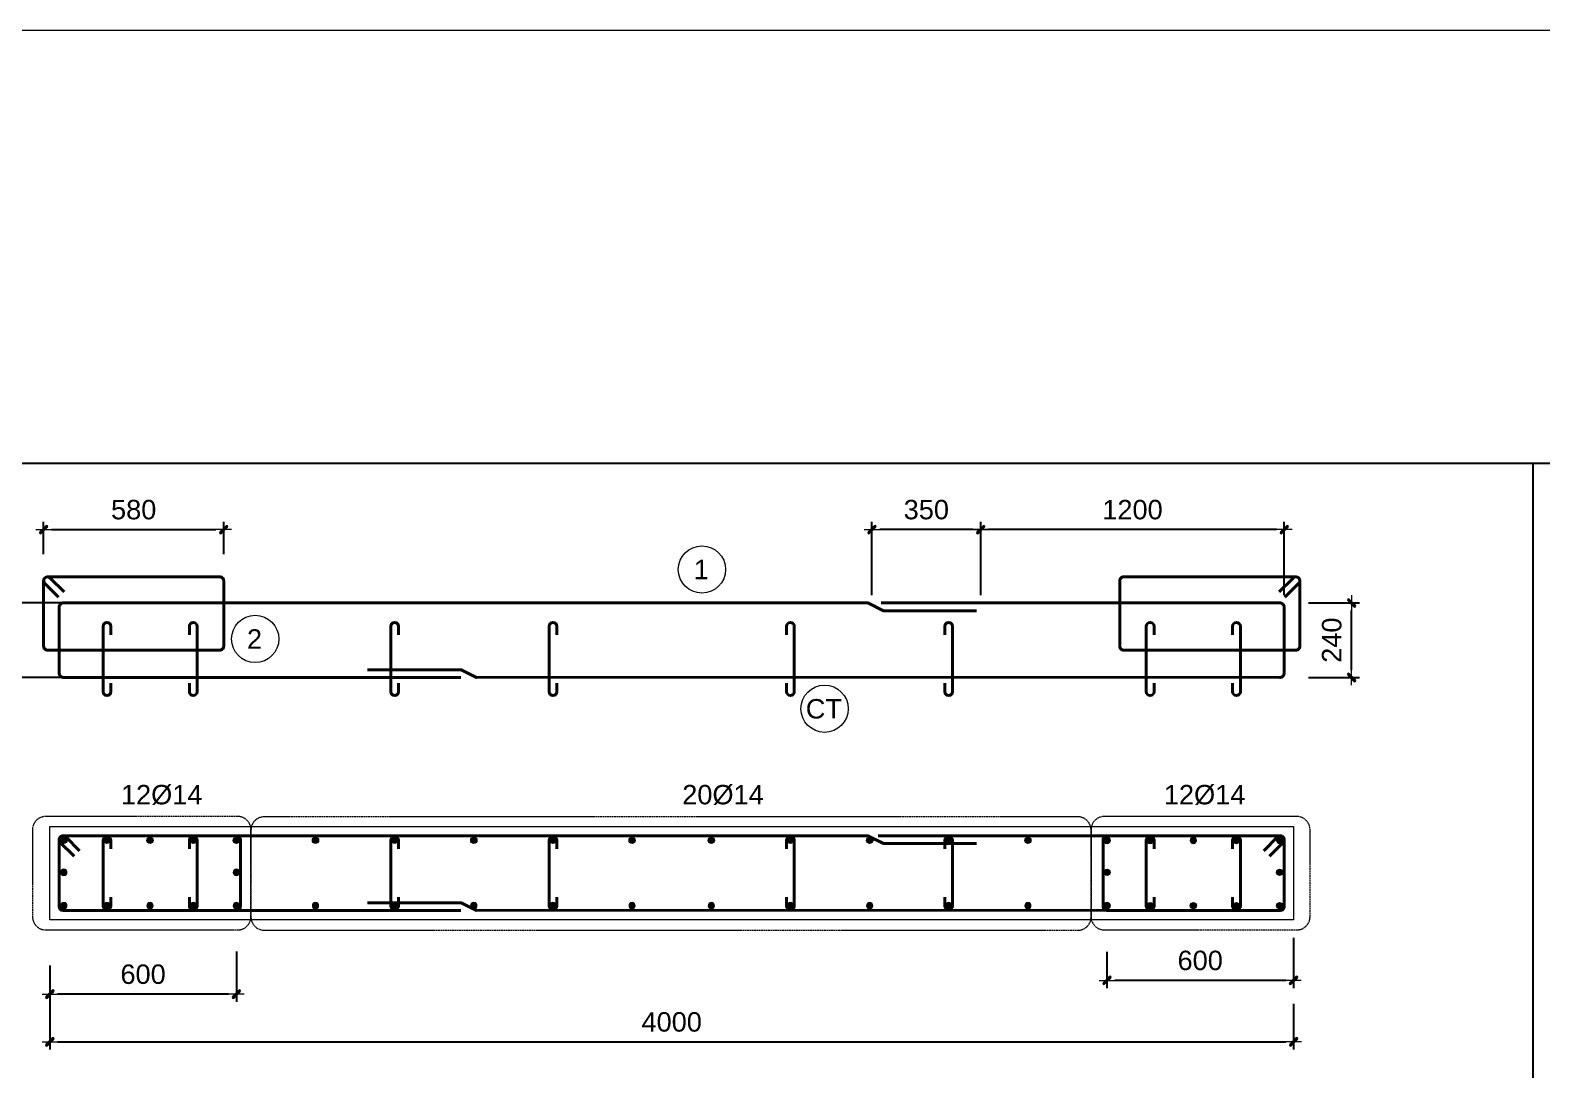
# Model space of a CAD drawing. Header units: millimetres. Extents: x -146909 to 4830753, y -683702 to -336947.
# Drawn here: x 4751548 to 4756409, y -438107 to -434762 of the extents above; entities that cross this region are included whole.
import ezdxf
from ezdxf.enums import TextEntityAlignment as Align

# ---------------------------------------------------------------- set-up
doc = ezdxf.new("R2010")
doc.units = ezdxf.units.MM
doc.header["$MEASUREMENT"] = 0
doc.linetypes.add('HIDDEN', pattern=[0.375, 0.25, -0.125])
doc.layers.get('0').update_dxf_attribs({"lineweight": 9})
doc.layers.get('Defpoints').update_dxf_attribs({"color": 10, "lineweight": 0})
for name, color, linetype, lineweight in [("'S_General_Cont_1 Thin", 1, 'Continuous', 18), ("'S_General_Text_3_Member name", 3, 'Continuous', 35), ('CDAI', 3, 'Continuous', 40), ('chunho.q', 1, 'Continuous', 13), ('CTHEP', 4, 'Continuous', 50), ('DBAO', 2, 'Continuous', 13), ('DMo', 9, 'HIDDEN', 9), ('KTH', 154, 'Continuous', 9), ('STICK', 1, 'Continuous', 9)]:
    doc.layers.add(name, color=color, linetype=linetype, lineweight=lineweight)
doc.layers.add('DM', color=1, linetype='Continuous')
doc.layers.add('TBL', color=1, linetype='Continuous')
doc.styles.add('arial', font='arial.ttf', dxfattribs={"width": 0.85})
doc.styles.add('TTP-HelCon', font='arial.ttf')
doc.dimstyles.new('TTP-25', dxfattribs={"dimscale": 25, "dimtxt": 2.5, "dimasz": 1, "dimexe": 1, "dimexo": 1, "dimgap": 0.09, "dimtad": 0, "dimdec": 4, "dimrnd": 10, "dimzin": 9, "dimdsep": 46, "dimtxsty": 'TTP-HelCon', "dimblk": 'Stick', "dimcen": 0.09, "dimdle": 1.5, "dimclrd": 256, "dimclre": 256, "dimclrt": 1, "dimadec": 0, "dimazin": 0, "dimtfac": 1, "dimtdec": 4, "dimtmove": 0, "dimatfit": 3, "dimldrblk": 'ARCHTICK', "dimfxl": 1, "dimtvp": 1, "dimtolj": 1, "dimtzin": 0, "dimarcsym": 0})

# ---------------------------------------------------------------- blocks, each defined once
blk = doc.blocks.new('Stick')
at = {"layer": 'STICK'}
h = blk.add_hatch(color=256, dxfattribs=at)
edge = h.paths.add_edge_path()
edge.add_line((0.3, 0.5), (-0.5, -0.3))
edge.add_arc((-0.4, -0.4), 0.141, 135, 315)
edge.add_line((-0.3, -0.5), (0.5, 0.3))
edge.add_arc((0.4, 0.4), 0.141, 315, 495)
blk.add_line((1, 0), (-1, 0), dxfattribs=at)
blk.add_lwpolyline([(0.3, 0.5), (-0.5, -0.3, 1), (-0.3, -0.5), (0.5, 0.3, 1), (0.3, 0.5, 1)], format="xyb", dxfattribs=at)
blk = doc.blocks.new('*D1566')
at = {"layer": 'Defpoints', "color": 0, "transparency": 16777216}
for p in [(4755633.3, -436604.7), (4755797.4, -436604.7), (4755633.3, -436844.7)]:
    blk.add_point(p, dxfattribs=at)
at = {"layer": 'KTH', "lineweight": -2, "transparency": 16777216}
for p, q in [((4755658.3, -436604.7), (4755822.4, -436604.7)), ((4755797.4, -436819.7), (4755797.4, -436629.7)), ((4755658.3, -436844.7), (4755822.4, -436844.7))]:
    blk.add_line(p, q, dxfattribs=at)
at = {"layer": 'KTH', "lineweight": -2, "transparency": 16777216, "xscale": 25, "yscale": 25, "zscale": 25}
for p, rotation in [((4755797.4, -436604.7), 90), ((4755797.4, -436844.7), 270)]:
    blk.add_blockref('Stick', p, dxfattribs=dict(at, rotation=rotation))
at = {"layer": 'KTH', "color": 1, "transparency": 16777216, "insert": (4755733.6, -436724.7), "char_height": 62.5, "attachment_point": 5, "rotation": 90, "style": 'TTP-HelCon'}
blk.add_mtext('\\A1;240', dxfattribs=at)
blk = doc.blocks.new('_ArchTick')
at = {"color": 0, "linetype": 'ByBlock', "const_width": 0.15}
blk.add_lwpolyline([(-0.5, -0.5), (0.5, 0.5)], dxfattribs=at)
blk = doc.blocks.new('*D1567')
at = {"layer": 'Defpoints', "color": 0, "transparency": 16777216}
for p in [(4751497.2, -436604.7), (4751680.7, -436604.7), (4751680.7, -436844.7)]:
    blk.add_point(p, dxfattribs=at)
at = {"layer": 'KTH', "lineweight": -2, "transparency": 16777216}
for p, q in [((4751655.7, -436604.7), (4751472.2, -436604.7)), ((4751497.2, -436819.7), (4751497.2, -436629.7)), ((4751655.7, -436844.7), (4751472.2, -436844.7))]:
    blk.add_line(p, q, dxfattribs=at)
at = {"layer": 'KTH', "lineweight": -2, "transparency": 16777216, "xscale": 25, "yscale": 25, "zscale": 25}
for p, rotation in [((4751497.2, -436604.7), 90), ((4751497.2, -436844.7), 270)]:
    blk.add_blockref('Stick', p, dxfattribs=dict(at, rotation=rotation))
at = {"layer": 'KTH', "color": 1, "transparency": 16777216, "insert": (4751433.4, -436724.7), "char_height": 62.5, "attachment_point": 5, "rotation": 90, "style": 'TTP-HelCon'}
blk.add_mtext('\\A1;240', dxfattribs=at)
blk = doc.blocks.new('*D1568')
at = {"layer": 'Defpoints', "color": 0, "transparency": 16777216}
for p in [(4751610.7, -437746.9), (4752210.7, -437701.9), (4751610.7, -437863.8)]:
    blk.add_point(p, dxfattribs=at)
at = {"layer": 'KTH', "lineweight": -2, "transparency": 16777216}
for p, q in [((4752210.7, -437726.9), (4752210.7, -437888.8)), ((4751610.7, -437771.9), (4751610.7, -437888.8)), ((4752185.7, -437863.8), (4751635.7, -437863.8))]:
    blk.add_line(p, q, dxfattribs=at)
at = {"layer": 'KTH', "lineweight": -2, "transparency": 16777216, "xscale": 25, "yscale": 25, "zscale": 25, "rotation": 180}
blk.add_blockref('Stick', (4751610.7, -437863.8), dxfattribs=at)
at = {"layer": 'KTH', "lineweight": -2, "transparency": 16777216, "xscale": 25, "yscale": 25, "zscale": 25}
blk.add_blockref('Stick', (4752210.7, -437863.8), dxfattribs=at)
at = {"layer": 'KTH', "color": 1, "transparency": 16777216, "insert": (4751910.7, -437799.9), "char_height": 62.5, "attachment_point": 5, "style": 'TTP-HelCon'}
blk.add_mtext('\\A1;600', dxfattribs=at)
blk = doc.blocks.new('*D1569')
at = {"layer": 'Defpoints', "color": 0, "transparency": 16777216}
for p in [(4751610.7, -437810.9), (4755610.7, -437869.3), (4755610.7, -438017.2)]:
    blk.add_point(p, dxfattribs=at)
at = {"layer": 'KTH', "lineweight": -2, "transparency": 16777216}
for p, q in [((4751610.7, -437835.9), (4751610.7, -438042.2)), ((4755610.7, -437894.3), (4755610.7, -438042.2)), ((4751635.7, -438017.2), (4755585.7, -438017.2))]:
    blk.add_line(p, q, dxfattribs=at)
at = {"layer": 'KTH', "lineweight": -2, "transparency": 16777216, "xscale": 25, "yscale": 25, "zscale": 25, "rotation": 180}
blk.add_blockref('Stick', (4751610.7, -438017.2), dxfattribs=at)
at = {"layer": 'KTH', "lineweight": -2, "transparency": 16777216, "xscale": 25, "yscale": 25, "zscale": 25}
blk.add_blockref('Stick', (4755610.7, -438017.2), dxfattribs=at)
at = {"layer": 'KTH', "color": 1, "transparency": 16777216, "insert": (4753610.7, -437953.4), "char_height": 62.5, "attachment_point": 5, "style": 'TTP-HelCon'}
blk.add_mtext('\\A1;4000', dxfattribs=at)
blk = doc.blocks.new('*D1570')
at = {"layer": 'Defpoints', "color": 0, "transparency": 16777216}
for p in [(4755610.4, -437657.5), (4755010.4, -437702.5), (4755010.4, -437819.3)]:
    blk.add_point(p, dxfattribs=at)
at = {"layer": 'KTH', "lineweight": -2, "transparency": 16777216}
for p, q in [((4755610.4, -437682.5), (4755610.4, -437844.3)), ((4755010.4, -437727.5), (4755010.4, -437844.3)), ((4755585.4, -437819.3), (4755035.4, -437819.3))]:
    blk.add_line(p, q, dxfattribs=at)
at = {"layer": 'KTH', "lineweight": -2, "transparency": 16777216, "xscale": 25, "yscale": 25, "zscale": 25, "rotation": 180}
blk.add_blockref('Stick', (4755010.4, -437819.3), dxfattribs=at)
at = {"layer": 'KTH', "lineweight": -2, "transparency": 16777216, "xscale": 25, "yscale": 25, "zscale": 25}
blk.add_blockref('Stick', (4755610.4, -437819.3), dxfattribs=at)
at = {"layer": 'KTH', "color": 1, "transparency": 16777216, "insert": (4755310.4, -437755.5), "char_height": 62.5, "attachment_point": 5, "style": 'TTP-HelCon'}
blk.add_mtext('\\A1;600', dxfattribs=at)
blk = doc.blocks.new('*D1571')
at = {"layer": 'Defpoints', "color": 0, "transparency": 16777216}
for p in [(4754254.6, -436368.8), (4754254.6, -436604.7), (4754604.6, -436604.7)]:
    blk.add_point(p, dxfattribs=at)
at = {"layer": 'KTH', "lineweight": -2, "transparency": 16777216}
for p, q in [((4754254.6, -436579.7), (4754254.6, -436343.8)), ((4754579.6, -436368.8), (4754279.6, -436368.8)), ((4754604.6, -436579.7), (4754604.6, -436343.8))]:
    blk.add_line(p, q, dxfattribs=at)
at = {"layer": 'KTH', "lineweight": -2, "transparency": 16777216, "xscale": 25, "yscale": 25, "zscale": 25, "rotation": 180}
blk.add_blockref('Stick', (4754254.6, -436368.8), dxfattribs=at)
at = {"layer": 'KTH', "lineweight": -2, "transparency": 16777216, "xscale": 25, "yscale": 25, "zscale": 25}
blk.add_blockref('Stick', (4754604.6, -436368.8), dxfattribs=at)
at = {"layer": 'KTH', "color": 1, "transparency": 16777216, "insert": (4754429.6, -436304.9), "char_height": 62.5, "attachment_point": 5, "style": 'TTP-HelCon'}
blk.add_mtext('\\A1;350', dxfattribs=at)
blk = doc.blocks.new('*D1572')
at = {"layer": 'Defpoints', "color": 0, "transparency": 16777216}
for p in [(4754604.6, -436368.8), (4754604.6, -436604.7), (4755580.7, -436604.7)]:
    blk.add_point(p, dxfattribs=at)
at = {"layer": 'KTH', "lineweight": -2, "transparency": 16777216}
for p, q in [((4754604.6, -436579.7), (4754604.6, -436343.8)), ((4755555.7, -436368.8), (4754629.6, -436368.8)), ((4755580.7, -436579.7), (4755580.7, -436343.8))]:
    blk.add_line(p, q, dxfattribs=at)
at = {"layer": 'KTH', "lineweight": -2, "transparency": 16777216, "xscale": 25, "yscale": 25, "zscale": 25, "rotation": 180}
blk.add_blockref('Stick', (4754604.6, -436368.8), dxfattribs=at)
at = {"layer": 'KTH', "lineweight": -2, "transparency": 16777216, "xscale": 25, "yscale": 25, "zscale": 25}
blk.add_blockref('Stick', (4755580.7, -436368.8), dxfattribs=at)
at = {"layer": 'KTH', "color": 1, "transparency": 16777216, "insert": (4755092.7, -436305), "char_height": 62.5, "attachment_point": 5, "style": 'TTP-HelCon'}
blk.add_mtext('\\A1;1200', dxfattribs=at)
blk = doc.blocks.new('*U1492')
at = {"layer": 'CTHEP', "ltscale": 0.02, "const_width": 10}
blk.add_lwpolyline([(0, 5, -1), (0, -5, -1)], format="xyb", close=True, dxfattribs=at)
at = {"layer": 'Defpoints', "color": 1}
blk.add_circle((0, 0), 10, dxfattribs=at)
blk = doc.blocks.new('*U1493')
at = {"layer": 'CDAI', "color": 0, "linetype": 'ByBlock', "lineweight": -2, "transparency": 16777216}
for p in [(0, 0), (138.75, 0), (277.5, 0), (416.25, 0), (555, 0)]:
    blk.add_blockref('*U1492', p, dxfattribs=at)
blk = doc.blocks.new('*U1494')
at = {"layer": 'CTHEP', "ltscale": 0.02, "const_width": 10}
blk.add_lwpolyline([(0, 5, -1), (0, -5, -1)], format="xyb", close=True, dxfattribs=at)
at = {"layer": 'Defpoints', "color": 1}
blk.add_circle((0, 0), 10, dxfattribs=at)
blk = doc.blocks.new('*U1495')
at = {"layer": 'CDAI', "color": 0, "linetype": 'ByBlock', "lineweight": -2, "transparency": 16777216}
blk.add_blockref('*U1494', (0, 0), dxfattribs=at)
blk = doc.blocks.new('*U1488')
at = {"layer": 'CTHEP', "ltscale": 0.02, "const_width": 10}
blk.add_lwpolyline([(0, 5, -1), (0, -5, -1)], format="xyb", close=True, dxfattribs=at)
at = {"layer": 'Defpoints', "color": 1}
blk.add_circle((0, 0), 10, dxfattribs=at)
blk = doc.blocks.new('*U1491')
at = {"layer": 'CDAI', "color": 0, "linetype": 'ByBlock', "lineweight": -2, "transparency": 16777216}
blk.add_blockref('*U1488', (0, 0), dxfattribs=at)
blk = doc.blocks.new('*U1496')
at = {"layer": 'CTHEP', "ltscale": 0.02, "const_width": 10}
blk.add_lwpolyline([(0, 5, -1), (0, -5, -1)], format="xyb", close=True, dxfattribs=at)
at = {"layer": 'Defpoints', "color": 1}
blk.add_circle((0, 0), 10, dxfattribs=at)
blk = doc.blocks.new('*U1497')
at = {"layer": 'CDAI', "color": 0, "linetype": 'ByBlock', "lineweight": -2, "transparency": 16777216}
blk.add_blockref('*U1496', (0, 0), dxfattribs=at)
blk = doc.blocks.new('*U1527')
at = {"layer": 'CTHEP', "ltscale": 0.02, "const_width": 10}
blk.add_lwpolyline([(0, 5, -1), (0, -5, -1)], format="xyb", close=True, dxfattribs=at)
at = {"layer": 'Defpoints', "color": 1}
blk.add_circle((0, 0), 10, dxfattribs=at)
blk = doc.blocks.new('*U1528')
at = {"layer": 'CDAI', "color": 0, "linetype": 'ByBlock', "lineweight": -2, "transparency": 16777216}
for p in [(0, 0), (254.5, 0), (509.1, 0), (763.6, 0), (1018.2, 0), (1272.7, 0), (1527.3, 0), (1781.8, 0), (2036.4, 0), (2290.9, 0), (2545.5, 0), (2800, 0)]:
    blk.add_blockref('*U1527', p, dxfattribs=at)
blk = doc.blocks.new('*D1574')
at = {"layer": 'Defpoints', "color": 0, "transparency": 16777216}
for p in [(4752169.9, -436368.8), (4751590.9, -436473), (4752169.9, -436473)]:
    blk.add_point(p, dxfattribs=at)
at = {"layer": 'KTH', "lineweight": -2, "transparency": 16777216}
for p, q in [((4751590.9, -436448), (4751590.9, -436343.8)), ((4751615.9, -436368.8), (4752144.9, -436368.8)), ((4752169.9, -436448), (4752169.9, -436343.8))]:
    blk.add_line(p, q, dxfattribs=at)
at = {"layer": 'KTH', "lineweight": -2, "transparency": 16777216, "xscale": 25, "yscale": 25, "zscale": 25, "rotation": 180}
blk.add_blockref('Stick', (4751590.9, -436368.8), dxfattribs=at)
at = {"layer": 'KTH', "lineweight": -2, "transparency": 16777216, "xscale": 25, "yscale": 25, "zscale": 25}
blk.add_blockref('Stick', (4752169.9, -436368.8), dxfattribs=at)
at = {"layer": 'KTH', "color": 1, "transparency": 16777216, "insert": (4751880.4, -436305), "char_height": 62.5, "attachment_point": 5, "style": 'TTP-HelCon'}
blk.add_mtext('\\A1;580', dxfattribs=at)
blk = doc.blocks.new('sign of slab')
at = {"layer": "'S_General_Cont_1 Thin"}
blk.add_circle((-10, 0), 475, dxfattribs=at)
at = {"layer": "'S_General_Text_3_Member name", "style": 'arial'}
blk.add_attdef('S', text='', height=250, dxfattribs=at).set_placement((-23, -1), align=Align.MIDDLE_CENTER)
blk = doc.blocks.new('*U1489')
at = {"layer": 'CTHEP', "ltscale": 0.02, "const_width": 10}
blk.add_lwpolyline([(0, 5, -1), (0, -5, -1)], format="xyb", close=True, dxfattribs=at)
at = {"layer": 'Defpoints', "color": 1}
blk.add_circle((0, 0), 10, dxfattribs=at)
blk = doc.blocks.new('*U1490')
at = {"layer": 'CDAI', "color": 0, "linetype": 'ByBlock', "lineweight": -2, "transparency": 16777216}
blk.add_blockref('*U1489', (0, 0), dxfattribs=at)
blk = doc.blocks.new('*U1529')
at = {"layer": 'CTHEP', "ltscale": 0.02, "const_width": 10}
blk.add_lwpolyline([(0, 5, -1), (0, -5, -1)], format="xyb", close=True, dxfattribs=at)
at = {"layer": 'Defpoints', "color": 1}
blk.add_circle((0, 0), 10, dxfattribs=at)
blk = doc.blocks.new('*U1530')
at = {"layer": 'CDAI', "color": 0, "linetype": 'ByBlock', "lineweight": -2, "transparency": 16777216}
for p in [(0, 0), (138.75, 0), (277.5, 0), (416.25, 0), (555, 0)]:
    blk.add_blockref('*U1529', p, dxfattribs=at)
blk = doc.blocks.new('*U1533')
at = {"layer": 'CTHEP', "ltscale": 0.02, "const_width": 10}
blk.add_lwpolyline([(0, 5, -1), (0, -5, -1)], format="xyb", close=True, dxfattribs=at)
at = {"layer": 'Defpoints', "color": 1}
blk.add_circle((0, 0), 10, dxfattribs=at)
blk = doc.blocks.new('*U1534')
at = {"layer": 'CDAI', "color": 0, "linetype": 'ByBlock', "lineweight": -2, "transparency": 16777216}
for p in [(0, 0), (138.75, 0), (277.5, 0), (416.25, 0), (555, 0)]:
    blk.add_blockref('*U1533', p, dxfattribs=at)
blk = doc.blocks.new('*U1531')
at = {"layer": 'CTHEP', "ltscale": 0.02, "const_width": 10}
blk.add_lwpolyline([(0, 5, -1), (0, -5, -1)], format="xyb", close=True, dxfattribs=at)
at = {"layer": 'Defpoints', "color": 1}
blk.add_circle((0, 0), 10, dxfattribs=at)
blk = doc.blocks.new('*U1532')
at = {"layer": 'CDAI', "color": 0, "linetype": 'ByBlock', "lineweight": -2, "transparency": 16777216}
for p in [(0, 0), (138.75, 0), (277.5, 0), (416.25, 0), (555, 0)]:
    blk.add_blockref('*U1531', p, dxfattribs=at)
blk = doc.blocks.new('*U1535')
at = {"layer": 'CTHEP', "ltscale": 0.02, "const_width": 10}
blk.add_lwpolyline([(0, 5, -1), (0, -5, -1)], format="xyb", close=True, dxfattribs=at)
at = {"layer": 'Defpoints', "color": 1}
blk.add_circle((0, 0), 10, dxfattribs=at)
blk = doc.blocks.new('*U1536')
at = {"layer": 'CDAI', "color": 0, "linetype": 'ByBlock', "lineweight": -2, "transparency": 16777216}
for p in [(0, 0), (254.5, 0), (509.1, 0), (763.6, 0), (1018.2, 0), (1272.7, 0), (1527.3, 0), (1781.8, 0), (2036.4, 0), (2290.9, 0), (2545.5, 0), (2800, 0)]:
    blk.add_blockref('*U1535', p, dxfattribs=at)

msp = doc.modelspace()

# ---------------------------------------------------------------- linework, layer by layer
at = {"layer": 'CDAI'}
for points in [[(4751656.55041, -436569.03084), (4751612.23021, -436524.71064, 0.6681786379), (4751590.89137, -436533.54947), (4751590.89137, -436744.04947, 0.4142135624), (4751603.39137, -436756.54947), (4752157.39137, -436756.54947, 0.4142135624), (4752169.89137, -436744.04947), (4752169.89137, -436533.54947, 0.4142135624), (4752157.39137, -436521.04947), (4751603.39137, -436521.04947, 0.6681786379), (4751594.55254, -436542.38831), (4751638.87274, -436586.70851)], [(4755564.87905, -436569.03084), (4755609.19925, -436524.71064, -0.6681786379), (4755630.53808, -436533.54947), (4755630.53808, -436744.04947, -0.4142135624), (4755618.03808, -436756.54947), (4755064.03808, -436756.54947, -0.4142135624), (4755051.53808, -436744.04947), (4755051.53808, -436533.54947, -0.4142135624), (4755064.03808, -436521.04947), (4755618.03808, -436521.04947, -0.6681786379), (4755626.87692, -436542.38831), (4755582.55672, -436586.70851)], [(4751806.96473, -436707.48211), (4751806.96473, -436679.98211, 1), (4751781.96473, -436679.98211), (4751781.96473, -436890.48211, 1), (4751806.96473, -436890.48211), (4751806.96473, -436862.98211)], [(4752059.46473, -436707.48211), (4752059.46473, -436679.98211, -1), (4752084.46473, -436679.98211), (4752084.46473, -436890.48211, -1), (4752059.46473, -436890.48211), (4752059.46473, -436862.98211)], [(4752732.30564, -436707.48211), (4752732.30564, -436679.98211, 1), (4752707.30564, -436679.98211), (4752707.30564, -436890.48211, 1), (4752732.30564, -436890.48211), (4752732.30564, -436862.98211)], [(4753241.39654, -436707.48211), (4753241.39654, -436679.98211, 1), (4753216.39654, -436679.98211), (4753216.39654, -436890.48211, 1), (4753241.39654, -436890.48211), (4753241.39654, -436862.98211)], [(4753980.03291, -436707.48211), (4753980.03291, -436679.98211, -1), (4754005.03291, -436679.98211), (4754005.03291, -436890.48211, -1), (4753980.03291, -436890.48211), (4753980.03291, -436862.98211)], [(4754489.12382, -436707.48211), (4754489.12382, -436679.98211, -1), (4754514.12382, -436679.98211), (4754514.12382, -436890.48211, -1), (4754489.12382, -436890.48211), (4754489.12382, -436862.98211)], [(4755161.96473, -436707.48211), (4755161.96473, -436679.98211, 1), (4755136.96473, -436679.98211), (4755136.96473, -436890.48211, 1), (4755161.96473, -436890.48211), (4755161.96473, -436862.98211)], [(4755414.46473, -436707.48211), (4755414.46473, -436679.98211, -1), (4755439.46473, -436679.98211), (4755439.46473, -436890.48211, -1), (4755414.46473, -436890.48211), (4755414.46473, -436862.98211)], [(4751706.37376, -437402.07598), (4751662.05356, -437357.75578, 0.6681786379), (4751640.71473, -437366.59461), (4751640.71473, -437581.59461, 0.4142135624), (4751653.21473, -437594.09461), (4752211.08864, -437594.09461, 0.4142135624), (4752223.58864, -437581.59461), (4752223.58864, -437366.59461, 0.4142135624), (4752211.08864, -437354.09461), (4751653.21473, -437354.09461, 0.6681786379), (4751644.37589, -437375.43345), (4751688.69609, -437419.75365)], [(4751806.96473, -437396.59461), (4751806.96473, -437369.09461, 1), (4751781.96473, -437369.09461), (4751781.96473, -437579.59461, 1), (4751806.96473, -437579.59461), (4751806.96473, -437552.09461)], [(4752059.46473, -437396.59461), (4752059.46473, -437369.09461, -1), (4752084.46473, -437369.09461), (4752084.46473, -437579.59461, -1), (4752059.46473, -437579.59461), (4752059.46473, -437552.09461)], [(4752732.30564, -437396.59461), (4752732.30564, -437369.09461, 1), (4752707.30564, -437369.09461), (4752707.30564, -437579.59461, 1), (4752732.30564, -437579.59461), (4752732.30564, -437552.09461)], [(4753241.39654, -437396.59461), (4753241.39654, -437369.09461, 1), (4753216.39654, -437369.09461), (4753216.39654, -437579.59461, 1), (4753241.39654, -437579.59461), (4753241.39654, -437552.09461)], [(4753980.03291, -437396.59461), (4753980.03291, -437369.09461, -1), (4754005.03291, -437369.09461), (4754005.03291, -437579.59461, -1), (4753980.03291, -437579.59461), (4753980.03291, -437552.09461)], [(4754489.12382, -437396.59461), (4754489.12382, -437369.09461, -1), (4754514.12382, -437369.09461), (4754514.12382, -437579.59461, -1), (4754489.12382, -437579.59461), (4754489.12382, -437552.09461)], [(4755515.05569, -437402.07598), (4755559.37589, -437357.75578, -0.6681786379), (4755580.71473, -437366.59461), (4755580.71473, -437581.59461, -0.4142135624), (4755568.21473, -437594.09461), (4755010.34081, -437594.09461, -0.4142135624), (4754997.84081, -437581.59461), (4754997.84081, -437366.59461, -0.4142135624), (4755010.34081, -437354.09461), (4755568.21473, -437354.09461, -0.6681786379), (4755577.05356, -437375.43345), (4755532.73336, -437419.75365)], [(4755161.96473, -437396.59461), (4755161.96473, -437369.09461, 1), (4755136.96473, -437369.09461), (4755136.96473, -437579.59461, 1), (4755161.96473, -437579.59461), (4755161.96473, -437552.09461)], [(4755414.46473, -437396.59461), (4755414.46473, -437369.09461, -1), (4755439.46473, -437369.09461), (4755439.46473, -437579.59461, -1), (4755414.46473, -437579.59461), (4755414.46473, -437552.09461)]]:
    msp.add_lwpolyline(points, format="xyb", dxfattribs=at)
at = {"layer": 'CDAI', "ltscale": 0.02}
for points in [[(4754591.41382, -436629.7455), (4754291.67796, -436629.7455), (4754241.67796, -436604.7455), (4751655.71473, -436604.7455, 0.4142135624), (4751640.71473, -436619.7455), (4751640.71473, -436829.7455, 0.4142135624), (4751655.71473, -436844.7455), (4752932.26356, -436844.7455)], [(4755565.71473, -436844.7455, 0.4142135624), (4755580.71473, -436829.7455), (4755580.71473, -436619.7455, 0.4142135624), (4755565.71473, -436604.7455), (4754284.79401, -436604.7455)], [(4754591.41382, -437379.09461), (4754291.67796, -437379.09461), (4754241.67796, -437354.09461), (4751655.71473, -437354.09461, 0.4142135624), (4751640.71473, -437369.09461), (4751640.71473, -437579.09461, 0.4142135624), (4751655.71473, -437594.09461), (4752932.34481, -437594.09461)]]:
    msp.add_lwpolyline(points, format="xyb", dxfattribs=at)
for points in [[(4755570.44319, -436843.98072), (4752983.37976, -436845.01408), (4752933.37976, -436820.01408), (4752632.60255, -436820.01408)], [(4754274.47966, -437354.09461), (4755565.71473, -437354.09461)], [(4755570.44319, -437593.32984), (4752983.37976, -437594.3632), (4752933.37976, -437569.3632), (4752632.60255, -437569.3632)]]:
    msp.add_lwpolyline(points, dxfattribs=at)
at = {"layer": 'DBAO', "color": 1}
msp.add_lwpolyline([(4765344.9865, -448761.98892), (4748594.9865, -448761.98892), (4748594.9865, -434761.98892), (4765344.9865, -434761.98892)], close=True, dxfattribs=at)
at = {"layer": 'DBAO'}
msp.add_lwpolyline([(4752040.71473, -437624.63477), (4751610.71473, -437624.09461), (4751610.71473, -437324.09461), (4755610.71473, -437324.09461), (4755610.71473, -437624.08165), (4752040.72337, -437624.63476)], dxfattribs=at)
at = {"layer": 'DMo', "color": 6, "ltscale": 10}
msp.add_lwpolyline([(4752214.66845, -437291.81349), (4751597.87444, -437291.81349, 0.4142135624), (4751554.93477, -437334.75315), (4751554.93477, -437614.14978, 0.4142135624), (4751597.87444, -437657.08944), (4752214.66845, -437657.08944, 0.4142135624), (4752257.60812, -437614.14978), (4752257.60812, -437334.75315, 0.4142135624)], format="xyb", close=True, dxfattribs=at)
for points in [[(4754959.48237, -437335.79835, 0.4142135624), (4754916.54271, -437292.85869), (4752300.54778, -437292.85869, 0.4142135624), (4752257.60812, -437335.79835)], [(4755620.64785, -437291.81349), (4755002.42204, -437291.81349, 0.4142135624), (4754959.48237, -437334.75315), (4754959.48237, -437614.14978, 0.4142135624), (4755002.42204, -437657.08944), (4755620.64785, -437657.08944, 0.4142135624), (4755663.58752, -437614.14978), (4755663.58752, -437334.75315, 0.4142135624), (4755620.64785, -437291.81349)], [(4752257.60812, -437334.75315), (4752257.60812, -437615.19498, 0.4142135624), (4752300.54778, -437658.13464), (4754916.54271, -437658.13464, 0.4142135624), (4754959.48237, -437615.19498), (4754959.48237, -437334.75315)]]:
    msp.add_lwpolyline(points, format="xyb", dxfattribs=at)
at = {"layer": 'TBL'}
for p, q in [((4749733.95732, -436155.22961), (4761242.52726, -436155.22961)), ((4756379.70233, -436155.22961), (4756379.70233, -446655.96056))]:
    msp.add_line(p, q, dxfattribs=at)

# ---------------------------------------------------------------- block references
ref = msp.add_blockref('sign of slab', (4753709.56291, -436497.21287), dxfattribs=dict(xscale=0.16, yscale=0.16, zscale=0.16))
ref.add_attrib('S', '1', dxfattribs={"layer": 'DM', "height": 62.5, "style": 'arial'}).set_placement((4753705.8089, -436497.36976), align=Align.MIDDLE_CENTER)
ref = msp.add_blockref('sign of slab', (4752272.78106, -436720.70153), dxfattribs=dict(xscale=0.16, yscale=0.16, zscale=0.16))
ref.add_attrib('S', '2', dxfattribs={"layer": 'DM', "height": 62.5, "style": 'arial'}).set_placement((4752269.02705, -436720.85842), align=Align.MIDDLE_CENTER)
ref = msp.add_blockref('sign of slab', (4754103.92034, -436945.26735), dxfattribs=dict(xscale=0.16, yscale=0.16, zscale=0.16))
ref.add_attrib('S', 'CT', dxfattribs={"layer": 'DM', "height": 62.5, "style": 'arial'}).set_placement((4754100.16632, -436945.42424), align=Align.MIDDLE_CENTER)
at = {"layer": 'CDAI', "color": 214}
for name, p in [('*U1493', (4751655.71473, -437369.09461)), ('*U1528', (4752210.71473, -437369.09461))]:
    msp.add_blockref(name, p, dxfattribs=at)
at = {"layer": 'CDAI', "color": 214, "xscale": -1}
msp.add_blockref('*U1534', (4755565.71473, -437369.09461), dxfattribs=at)
at = {"layer": 'CDAI', "color": 214, "xscale": -1, "rotation": 180}
for name, p in [('*U1495', (4751655.71473, -437471.84461)), ('*U1491', (4752210.71473, -437471.84461)), ('*U1530', (4751655.71473, -437579.09461)), ('*U1536', (4752210.71473, -437579.09461))]:
    msp.add_blockref(name, p, dxfattribs=at)
at = {"layer": 'CDAI', "color": 214, "rotation": 180}
for name, p in [('*U1490', (4755010.71473, -437471.84461)), ('*U1497', (4755565.71473, -437471.84461)), ('*U1532', (4755565.71473, -437579.09461))]:
    msp.add_blockref(name, p, dxfattribs=at)

# ---------------------------------------------------------------- texts
at = {"layer": 'chunho.q', "color": 1, "style": 'arial'}
for s, p in [('12%%C14', (4751839.45869, -437252.9291)), ('20%%C14', (4753644.58069, -437252.9291)), ('12%%C14', (4755193.49619, -437252.9291))]:
    msp.add_text(s, height=62.5, dxfattribs=at).set_placement(p)

# ---------------------------------------------------------------- dimensions: what is measured, and where the dimension line sits
at = {"layer": 'KTH'}
dim = msp.add_linear_dim(base=(4752169.89137, -436368.80017), p1=(4751590.89137, -436472.97812), p2=(4752169.89137, -436472.97812), dimstyle='TTP-25', dxfattribs=at)
dim.commit()
dim.dimension.update_dxf_attribs({"geometry": '*D1574', "text_midpoint": (4751880.39137, -436304.97855)})
for base, p1, p2, angle, picture, middle in [((4754254.60752, -436368.80017), (4754604.60752, -436604.7455), (4754254.60752, -436604.7455), 180, '*D1571', (4754429.60752, -436304.93592)), ((4751497.19117, -436604.7455), (4751680.71473, -436844.7455), (4751680.71473, -436604.7455), 90, '*D1567', (4751433.36954, -436724.7455)), ((4755797.37929, -436604.7455), (4755633.25448, -436844.7455), (4755633.25448, -436604.7455), 90, '*D1566', (4755733.55766, -436724.7455)), ((4755010.415, -437819.29706), (4755610.415, -437657.48681), (4755010.415, -437702.48681), 180, '*D1570', (4755310.415, -437755.47544)), ((4751610.71473, -437863.75752), (4752210.71473, -437701.94727), (4751610.71473, -437746.94727), 180, '*D1568', (4751910.71473, -437799.9359))]:
    dim = msp.add_linear_dim(base=base, p1=p1, p2=p2, angle=angle, dimstyle='TTP-25', dxfattribs=at)
    dim.commit()
    dim.dimension.update_dxf_attribs({"geometry": picture, "text_midpoint": middle})
dim = msp.add_linear_dim(base=(4754604.60752, -436368.80017), p1=(4755580.71473, -436604.7455), p2=(4754604.60752, -436604.7455), angle=180, text='1200', dimstyle='TTP-25', dxfattribs=at)
dim.commit()
dim.dimension.update_dxf_attribs({"geometry": '*D1572', "text_midpoint": (4755092.66112, -436304.97855)})
dim = msp.add_linear_dim(base=(4755610.71473, -438017.24074), p1=(4751610.71473, -437810.8919), p2=(4755610.71473, -437869.29703), dimstyle='TTP-25', override={"dimrnd": 0}, dxfattribs=at)
dim.commit()
dim.dimension.update_dxf_attribs({"geometry": '*D1569', "text_midpoint": (4753610.71473, -437953.41912)})

doc.saveas('drawing.dxf')
